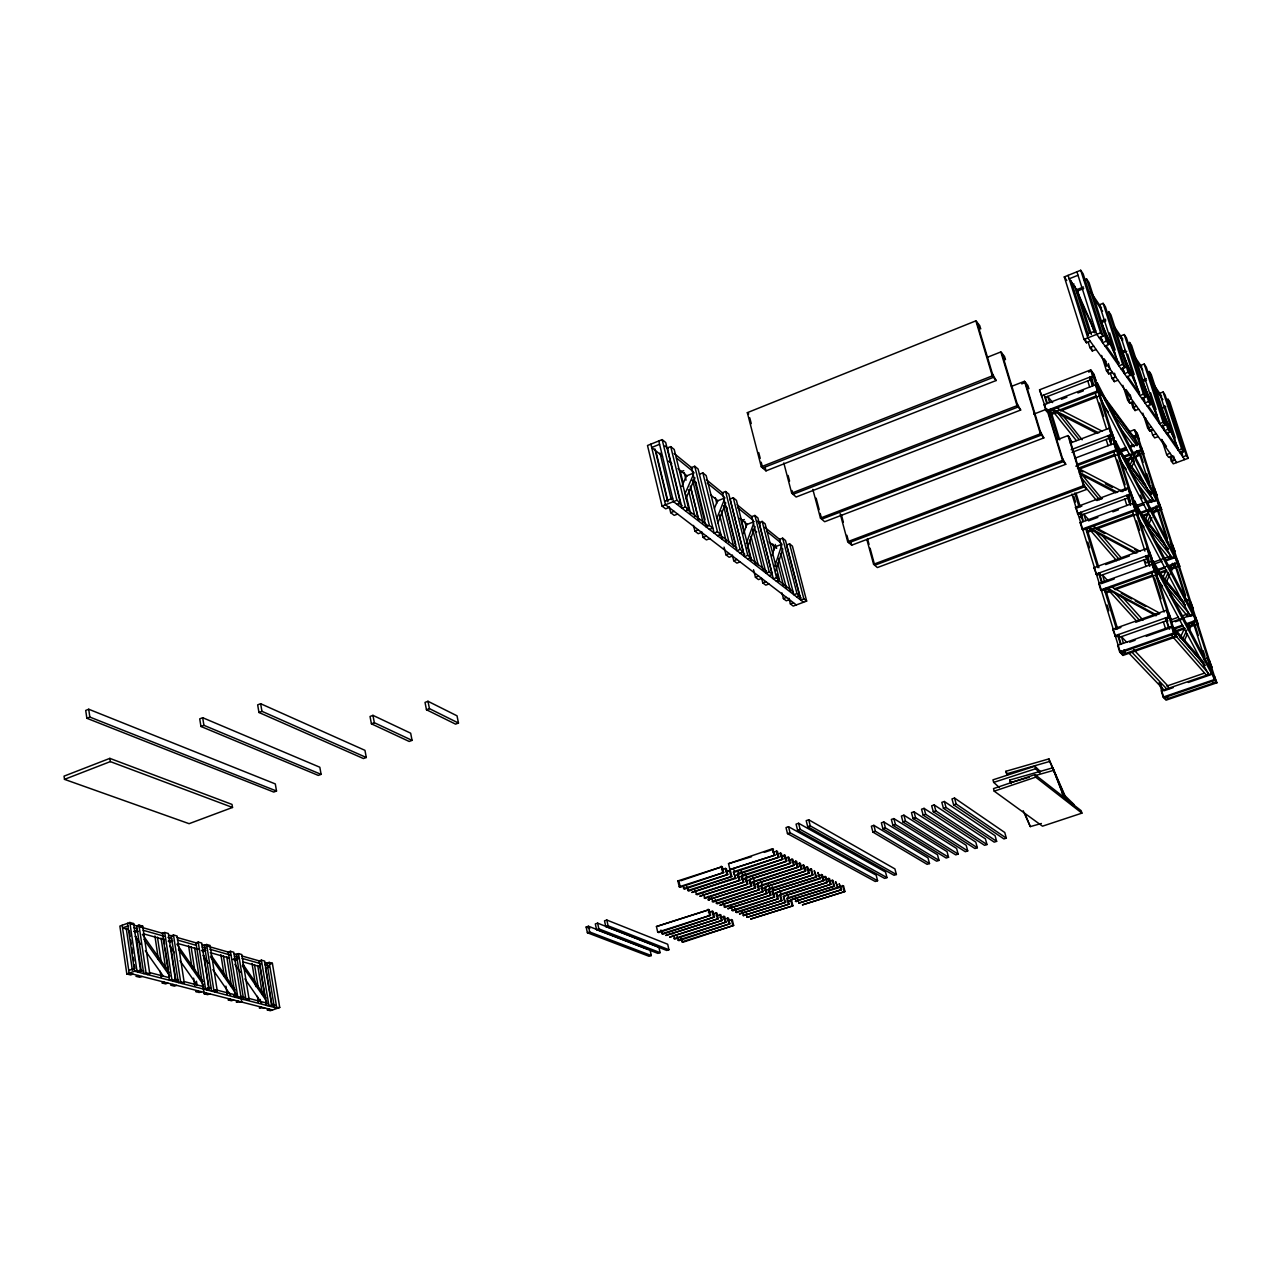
<?xml version="1.0" encoding="UTF-8"?>
<svg xmlns="http://www.w3.org/2000/svg" width="1281" height="1281" viewBox="0 0 1281 1281"><rect width="100%" height="100%" fill="white"/><g stroke="black" fill="none" stroke-linecap="round" stroke-linejoin="round"><path stroke-width="1.5" d="M775.694 570.862L782.835 548.957M774.861 566.042L782.034 544.185L774.813 546.939L771.77 556.05M747.127 548.524L755.053 526.507M746.311 543.592L753.596 523.465M743.508 533.649L746.887 524.489L754.253 521.639M717.76 523.128L725.783 502.873M716.96 518.1L724.293 499.734M714.494 508.205L717.488 500.855L725.014 497.909M685.863 498.693L694.975 477.829M685.031 493.665L693.421 474.594M681.828 486.348L686.472 475.924L694.19 472.865M1180.153 637.874L1184.188 629.035M1182.811 638.883L1186.863 630.028M1188.48 626.489L1190.113 622.966M1184.092 641.253L1187.423 633.983M1189.088 630.348L1193.252 621.253M1145.23 519.91L1150.146 509.198M1147.007 522.616L1150.29 515.474M1151.939 511.904L1153.573 508.333M1148.609 524.634L1151.891 517.508M1153.524 513.953L1156.807 506.828M1162.395 578.644L1166.527 569.629M1165.037 579.62L1168.336 572.399M1170.001 568.796L1172.483 563.384M1166.607 581.51L1174.869 563.528M1127.552 463.962L1131.619 455.139M1130.114 464.859L1136.631 450.736M1131.507 467.485L1134.021 462.025M1135.703 458.39L1139.049 451.12M1090.259 341.274L1086.432 342.78L1083.998 339.369L1064.287 276.904L1080.716 270.275L1083.166 273.878L1103.037 336.262L1099.194 337.768M677.009 504.362L680.435 503.017L665.704 442.505L662.165 439.607L647.497 445.5L662.069 506.107L665.64 508.829L669.05 507.5M1078.01 275.255L1069.171 278.81L1078.186 291.86M659.587 444.299L651.677 447.485L662.485 456.18M992.423 373.812L996.138 380.521L766.006 470.864L761.282 466.78L747.335 412.658L975.866 320.858L979.693 325.518L980.702 328.929L977.995 325.55M1071.54 285.039L1074.054 284.03M1084.094 279.995L1086.608 278.986L1089.01 282.525L1108.802 344.525L1104.991 346.014M688.922 509.614L674.222 449.471L670.732 446.605L667.353 447.966L682.036 508.253L685.447 506.908L688.922 509.614L685.527 510.943M1094.999 332.756L1076.664 291.363L1076.536 289.778L1083.566 286.976M1076.664 291.363L1083.694 288.561M1124.926 367.631L1105.407 306.735L1103.101 303.341L1099.402 304.814L1118.921 365.838L1122.668 364.396L1124.926 367.631L1121.195 369.072M683.718 470.639L680.419 471.952L683.221 483.401M717.44 535.634L720.771 534.353L717.472 531.791L714.141 533.088L698.097 469.006L694.75 466.252L691.436 467.581L706.039 526.811L709.386 525.514L712.732 528.108L709.402 529.405M88.709 709.226L85.715 710.427L86.852 718.273L273.75 792.058L276.52 791.018L275.303 783.924L88.709 709.226L89.846 717.072L276.52 791.018M987.843 357.095L1000.845 351.939L1004.464 356.342L1005.473 359.657L1002.911 356.486M699.57 474.194L702.853 472.897L706.167 475.587L722.148 539.413M86.852 718.273L89.846 717.072M1100.523 321.291L1105.663 319.257M1100.683 322.86L1105.823 320.842M1086.72 334.357L1095.671 330.834M664.663 501.367L672.653 498.229M1083.998 339.369L1100.635 332.82L1103.037 336.262M761.282 466.78L992.295 375.893L996.138 380.521M662.069 506.107L676.896 500.279L680.435 503.017M1088.129 341.963L1089.907 347.615L1093.718 346.126M1108.802 344.525L1106.432 341.13L1102.621 342.635L1100.811 336.983M1145.582 397.238L1126.399 337.752L1124.238 334.549L1120.635 335.958L1139.786 395.573L1143.437 394.18L1145.582 397.238L1141.931 398.631M669.29 506.86L670.7 512.688L674.094 511.359M743.316 551.855L728.793 494.098L725.606 491.504L722.372 492.769L736.863 550.654L740.146 549.405L743.316 551.855L740.05 553.104M1089.907 347.615L1092.309 350.978L1096.12 349.489M677.617 514.049L674.222 515.378L670.7 512.688M1011.43 386.398L1024.464 381.306L1027.874 385.469L1028.867 388.703L1026.449 385.709M1021.742 383.9L1025.457 382.459L1041.421 435.028L821.713 519.173L820.192 513.441M750.922 557.779L736.431 500.359L733.292 497.781L730.074 499.046L744.549 556.595L747.8 555.346L750.922 557.779L747.672 559.012M1121.532 351.699L1124.862 350.402M1123.389 352.627L1126.72 351.33M1042.238 396.95L1039.548 389.808L1090.723 369.889L1094.07 374.468L1096.008 380.601L1095.239 379.544M1088.642 372.066L1091.492 370.946L1174.309 633.871L1120.443 652.734L1071.925 494.066M202.686 717.712L199.724 718.865L200.957 726.471L318.296 775.405L321.099 774.365L319.834 767.239L202.686 717.712L203.919 725.318L321.099 774.365M1041.405 395.925L1092.661 376.038L1093.43 377.094L1089.779 378.503M1101.612 355.429L1106.464 370.689L1110.195 369.232L1108.369 363.516M791.69 493.137L1017.034 405.677L1020.669 410.032L796.142 497.012L791.69 493.137L783.796 462.937M109.846 758.368L64.05 776.142L64.498 779.36L189.092 823.683L232.518 807.462L232.021 804.42L109.846 758.368L110.326 761.603L232.518 807.462M693.501 525.418L694.91 531.135L698.241 529.838M1044.912 397.51L1090.611 379.784L1092.549 385.933M1106.464 370.689L1108.77 373.892L1112.484 372.451M64.498 779.36L110.326 761.603M200.957 726.471L203.919 725.318M701.604 532.416L698.273 533.713L694.91 531.135M260.635 703.717L257.657 704.87L258.954 712.476L363.436 758.544L366.286 757.487L364.957 750.33L260.635 703.717L261.948 711.323L366.286 757.487M1165.102 425.212L1146.271 367.087L1144.205 364.06L1140.698 365.421L1159.513 423.659L1163.084 422.314L1165.102 425.212L1161.547 426.557M744.325 519.526L741.171 520.743L743.556 530.158M772.299 574.368L757.888 517.908L754.877 515.442L751.707 516.659L766.086 573.248L769.289 572.047L772.299 574.368L769.096 575.585M1046.785 411.858L1098.137 392.034L1097.369 390.993L1045.969 410.833L1044.095 404.684L1095.415 384.828L1096.2 385.869M1110.227 372.771L1112.036 378.455L1115.735 377.014L1114.534 373.235M1126.656 376.854L1130.354 375.413L1128.129 372.227L1124.414 373.668L1122.588 367.983M701.668 531.663L703.077 537.363L706.391 536.082M1061.389 399.336L1066.897 397.206M1077.881 392.963L1083.374 390.833M1112.036 378.455L1114.31 381.626L1118.009 380.185M258.954 712.476L261.948 711.323M709.706 538.628L706.407 539.909L703.077 537.363M1033.751 414.147L1046.801 409.103L1051.012 416.213L1048.723 413.363M779.521 579.989L765.141 523.833L762.163 521.399L759.025 522.616L773.372 578.884L776.558 577.683L779.521 579.989L776.334 581.19M1050.532 413.507L1096.28 395.877M1051.333 414.516L1056.825 412.402M1060.476 410.993L1100.699 395.509L1097.993 388.319M1141.403 380.473L1146.287 378.6M1141.595 382.042L1146.479 380.169M820.448 518.084L1040.396 433.795L1043.823 437.91L824.66 521.735L820.448 518.084L812.843 489.39M1122.893 385.341L1127.648 400.232L1131.283 398.823L1130.098 395.108M724.069 547.115L725.975 554.833L729.241 553.584M1127.648 400.232L1129.826 403.259L1133.461 401.866M732.428 556.018L729.177 557.267L725.975 554.833M1183.58 451.697L1165.07 394.868L1163.132 392.002L1159.689 393.315L1178.2 450.255L1181.658 448.958L1183.58 451.697L1180.121 452.994M799.808 595.745L785.525 540.518L782.659 538.164L779.569 539.349L793.82 594.704L796.958 593.535L799.808 595.745L796.686 596.914M1131.139 402.01L1132.916 407.566L1136.535 406.189M1147.087 405.965L1150.706 404.588L1148.609 401.577L1144.974 402.955L1143.196 397.398M732.284 554.977L733.725 560.726L736.959 559.493M1056.889 439.831L1068.018 435.588L1068.962 436.757M1132.916 407.566L1135.062 410.56L1138.665 409.183M740.114 561.895L736.879 563.128L733.725 560.726M806.662 601.077L792.427 546.154L789.592 543.833L786.518 545.017L800.737 600.052L803.844 598.884L806.662 601.077L793.227 606.089L790.377 603.911L788.92 598.227M1070.275 443.066L1109.106 428.286L1109.874 429.295M1161.018 408.607L1165.79 406.798M1071.172 449.679L1111.075 434.547L1111.844 435.54L1108.145 436.949M372.963 715.358L370.033 716.479L371.41 723.829L409.183 741.459L412.066 740.37L410.673 733.196L372.963 715.358L374.34 722.708L412.066 740.37M1072.005 452.369L1109.026 438.326L1111.444 441.497M1128.881 431.809L1134.486 429.695L1137.464 433.763L1139.337 439.591L1138.649 438.662M1109.922 439.287L1113.621 437.894L1114.374 438.887L1111.652 431.649M847.686 541.703L1062.493 460.391L1065.744 464.298L851.689 545.178L847.686 541.703L840.16 513.665M1142.86 413.123L1147.68 428.142L1151.235 426.797M427.982 701.283L425.02 702.404L426.461 709.754L455.556 724.133L458.47 723.044L457.029 715.823L427.982 701.283L429.439 708.633L458.47 723.044M753.532 569.741L755.438 577.283L758.624 576.082M371.41 723.829L374.34 722.708M1074.951 458.23L1113.91 443.498L1114.662 444.507M1132.612 436.949L1136.343 435.54L1137.048 436.469L1133.301 437.894M1147.68 428.142L1149.746 431.024L1153.284 429.679M761.651 578.388L758.48 579.604L755.438 577.283M1150.866 429.487L1152.66 435.092L1156.183 433.763M1166.431 433.506L1169.953 432.177L1167.968 429.311L1164.429 430.656L1162.62 425.052M426.461 709.754L429.439 708.633M761.795 578.996L762.787 582.887L765.958 581.686M1076.873 464.507L1115.879 449.791L1116.648 450.784L1075.816 466.172M1118.569 450.223L1126.063 447.405M1129.81 445.98L1133.557 444.571M1158.216 436.597L1154.693 437.926L1152.66 435.092M1120.299 450.96L1125.903 448.846M1129.65 447.437L1139.017 443.915L1139.706 444.843M768.936 583.976L765.782 585.161L762.787 582.887M1077.673 468.446L1114.71 454.483M1121.003 451.889L1126.607 449.775M1078.474 469.406L1119.178 454.082L1116.44 446.829M1122.845 456.564L1130.066 453.858M1133.669 452.497L1140.891 449.775L1141.579 450.704L1122.845 457.749M1124.478 459.879L1131.956 457.077M1137.576 454.979L1143.18 452.866L1143.853 453.794L1141.307 447.005M1125.182 460.792L1130.787 458.694M1136.391 456.596L1140.122 455.187M1161.739 439.399L1166.639 454.579L1170.097 453.282M873.578 564.264L1083.47 485.739L1086.544 489.438L877.373 567.563L873.578 564.264L866.869 539.573M781.938 592.879L783.396 598.595L786.518 597.426M1172.051 456.004L1168.592 457.301L1166.639 454.579M789.4 599.636L786.278 600.805L783.396 598.595M1170.145 457.381L1171.362 461.16L1174.805 459.879L1173.588 456.1M1171.362 461.16L1173.284 463.834L1188.176 458.294L1186.286 455.588L1182.843 456.869L1181.002 451.216M790.377 603.911L793.483 602.759M1081.933 513.153L1078.186 514.546L1075.448 507.26L1127.856 487.789L1128.609 488.75M1081.853 506.107L1076.248 508.205L1075.448 507.26M1096.808 500.551L1102.429 498.469M1121.115 491.52L1126.736 489.438M1077.385 513.617L1129.858 494.162L1130.611 495.123L1126.864 496.516M1080.988 515.314L1127.776 497.989L1130.226 501.079M1132.74 503.305L1135.494 510.655L1082.925 530.014L1082.125 529.101L1080.171 522.712L1132.74 503.305L1133.477 504.25M1088.466 520.871L1097.849 517.396M1112.853 511.856L1118.473 509.79M1136.839 505.355L1151.347 500.006M1136.759 507.116L1144.061 504.426M1147.696 503.081L1154.998 500.391M1156.455 500.439L1098.169 387.214L1097.128 382.587L1155.35 495.811L1156.455 500.439L1153.701 501.447L1099.867 397.158M1082.125 529.101L1134.758 509.71M1086.656 531.455L1133.493 514.209M1138.649 513.089L1158.729 505.707L1159.401 506.587L1141.163 513.297M1087.441 532.352L1093.061 530.286M1096.792 528.925L1137.992 513.777L1135.222 506.443M1142.764 515.314L1148.224 513.313M1153.701 511.311L1160.97 508.637L1161.643 509.518L1154.373 512.176M1141.643 516.851L1148.913 514.177M1100.347 573.696L1096.68 575.025L1093.91 567.675L1146.943 548.444L1147.696 549.341M1105.663 564.585L1129.426 555.97M138.332 972.199L140.654 971.382L133.624 923.569L129.845 922.48L119.87 926.099L126.819 973.96L130.614 974.937L132.936 974.12M1095.896 574.144L1148.993 554.945L1149.73 555.842L1146.079 557.155M131.319 924.402L133.624 923.569M127.94 925.955L122.56 927.908L128.276 929.51M1099.53 575.922L1146.895 558.804L1148.945 565.321M138.972 925.09L136.683 925.923L143.712 973.592L146.034 972.775L149.765 973.752L142.703 926.163L138.972 925.09L146.034 972.775M1150.322 561.767L1153.284 560.694L1210.673 669.274L1211.906 674.334L1154.469 565.802L1153.284 560.694M140.414 926.996L142.703 926.163M1152.804 562.439L1169.313 556.482M1151.923 564.248L1154.725 571.662L1101.5 590.797L1100.715 589.933L1098.73 583.415L1151.923 564.248L1152.66 565.145M133.64 931.463L137.211 930.182M1152.804 564.521L1162.027 561.19M1165.726 559.861L1174.933 556.546L1175.606 557.379L1166.399 560.694M1101.34 583.624L1114.182 579.012M1174.613 557.363L1116.584 445.628L1115.495 440.84L1173.46 552.591L1174.613 557.363L1171.827 558.372L1119.226 457.349M134.665 932.504L138.236 931.223M1100.715 589.933L1153.989 570.782M1156.567 569.933L1176.887 562.631L1177.543 563.464L1168.32 566.778M1157.255 570.75L1164.637 568.107M1158.841 572.671L1166.206 570.029M1171.731 568.043L1179.096 565.401L1179.753 566.234L1172.387 568.876M1105.167 592.126L1110.659 590.157M1114.31 588.844L1152.772 575.041M1159.513 573.488L1166.879 570.846M1105.935 592.991L1111.428 591.021M1115.094 589.708L1157.159 574.609L1154.373 567.211M164.737 932.472L162.463 933.289L169.572 980.285L171.862 979.485L175.481 980.429L168.339 933.513L164.737 932.472L171.862 979.485M173.495 934.986L171.222 935.787L178.363 982.559L180.637 981.758L184.224 982.703L177.066 936.011L173.495 934.986L180.637 981.758M168.211 941.199L171.718 939.95M169.252 942.24L172.759 940.975M198.235 942.063L195.993 942.864L203.183 988.996L205.44 988.211L208.931 989.108L201.709 943.056L198.235 942.063L205.44 988.211M128.757 970.47L134.169 968.548M206.641 944.481L204.416 945.266L211.637 991.174L213.879 990.405L217.322 991.286L210.084 945.458L206.641 944.481L213.879 990.405M126.819 973.96L136.875 970.406L140.654 971.382M1184.893 600.709L1188.608 599.396L1189.264 600.197M201.405 950.566L204.864 949.333M1119.242 635.36L1115.527 636.673L1112.741 629.259L1166.415 610.268L1167.151 611.117M202.462 951.591L205.937 950.358M1115.367 629.419L1120.907 627.466M1135.703 622.23L1159.753 613.727M138.316 975.498L136.01 976.314L139.757 977.275L142.063 976.474M147.459 974.569L149.765 973.752M1114.758 635.856L1168.512 616.898L1169.233 617.73L1165.534 619.043M1118.457 637.682L1166.399 620.789L1165.358 618.002L1167.936 620.981M1170.898 619.86L1178.328 617.25M1182.027 615.937L1187.599 613.983M238.458 1001.23L236.248 1001.998L241.789 1002.094L233.766 952.247L230.42 951.287L228.226 952.055L235.496 997.355L237.722 996.586L241.068 997.451L238.842 998.219M1171.01 622.262L1193.396 614.384L1194.036 615.184M1193.091 615.312L1135.334 505.13L1134.213 500.198L1191.906 610.397L1193.091 615.312L1190.273 616.305L1137.016 514.962M1175.398 621.733L1181.002 619.764M238.522 953.608L236.328 954.377L243.614 999.452L245.824 998.7L249.138 999.548L241.821 954.553L238.522 953.608L245.824 998.7M1173.908 629.163L1176.711 636.625L1123.021 655.408L1119.674 651.933L1117.64 645.304L1171.491 626.377L1172.227 627.226M1129.554 642.197L1135.11 640.244M1146.239 636.337L1170.37 627.866M164.24 982.159L161.95 982.959L165.601 983.904L167.875 983.103M1172.948 628.459L1182.299 625.176M1186.03 623.863L1195.365 620.58L1196.022 621.365L1186.686 624.648M1173.62 629.227L1182.955 625.961M233.334 959.549L238.442 957.756M173.207 981.23L175.481 980.429M234.407 960.574L237.818 959.373M1175.189 631.037L1184.493 627.77M1190.081 625.801L1193.812 624.504M1175.862 631.805L1185.165 628.539M1188.88 627.242L1198.183 623.975L1195.557 617.01M1119.674 651.933L1173.588 633.038L1176.711 636.625M173.047 984.432L170.773 985.217L174.376 986.146L176.65 985.345M181.95 983.488L184.224 982.703M261.404 960.158L259.226 960.91L266.56 1005.393L271.972 1005.489L264.623 961.07L261.404 960.158L268.754 1004.64M269.186 962.383L267.024 963.136L274.374 1007.426L279.738 1007.507L272.373 963.296L269.186 962.383L276.552 1006.674M270.211 964.049L272.373 963.296M197.931 990.821L195.689 991.606L199.179 992.503L201.437 991.718M265.583 968.244L268.946 967.075M206.673 989.893L208.931 989.108M203.567 989.957L204.159 993.768L206.401 992.999M209.86 993.88L207.618 994.664L204.159 993.768M215.08 992.07L217.322 991.286M1203.548 659.315L1207.31 658.018L1207.951 658.77M233.366 996.042L236.825 994.857L210.34 956.715M230.324 999.148L228.098 999.901L231.461 1000.765L233.686 999.997M246.929 1000.317L249.138 999.548M1166.799 686.072L1204.348 673.165M1214.308 675.76L1216.95 682.773L1166.142 700.147L1163.18 697.072L1161.227 690.795L1212.178 673.294L1212.819 674.03L1188.304 682.453M1163.805 690.859L1173.22 687.625M1163.18 697.072L1214.196 679.603L1216.95 682.773M261.468 1007.138L259.274 1007.891L264.703 1007.971M788.52 826.709L786.006 827.574L787.495 833.627L875.259 881.488L877.597 880.72L876.156 875.131L788.52 826.709L790.009 832.762L877.597 880.72M798.607 823.267L796.077 824.131L797.583 830.168L884.627 878.398L886.98 877.613L885.523 872.025L798.607 823.267L800.113 829.319L886.98 877.613M808.727 819.792L806.197 820.657L807.719 826.725L894.042 875.275L896.396 874.507L894.923 868.902L808.727 819.792L810.249 825.861L896.396 874.507M1165.454 699.442L1216.31 682.052L1136.791 432.834M269.795 1006.226L271.972 1005.489M269.298 1009.156L267.121 1009.892L270.323 1010.725L279.738 1007.507M787.495 833.627L790.009 832.762M797.583 830.168L800.113 829.319M807.719 826.725L810.249 825.861M677.889 880.896L722.276 866.645L723.669 872.553L680.291 887.253L679.234 886.772L677.889 880.896L678.946 881.376L680.291 887.253M728.521 863.682L772.507 848.727L774.941 855.164L729.93 869.591L728.521 863.682L751.515 856.717M680.835 880.736L720.386 867.285M764.341 852.361L773.484 849.239M721.571 869.415L726.359 868.63L727.752 874.507L684.502 889.142L682.789 885.747M772.779 852.025L777.423 851.305L778.864 857.213L735.006 872.057L733.292 868.614M679.234 886.772L723.669 872.553M729.93 869.591L774.941 855.164M725.654 871.384L730.41 870.6L731.803 876.46L688.698 891.032L686.744 886.66M776.702 854.075L781.314 853.338L782.755 859.231L739.041 874.01L737.328 870.584M726.663 871.865L730.41 870.6M683.462 888.678L727.752 874.507M733.997 871.56L778.864 857.213M780.433 856.156L785.189 855.372L786.63 861.232L743.044 875.948L740.994 871.08M781.394 856.653L785.189 855.372M873.866 825.348L871.384 826.197L872.921 832.106L927.124 864.339L929.51 863.554L928.004 857.934L873.866 825.348L875.403 831.273L929.51 863.554M883.858 821.97L881.36 822.818L882.913 828.743L936.635 861.184L939.021 860.4L937.516 854.779L883.858 821.97L885.411 827.894L939.021 860.4M893.866 818.591L891.368 819.44L892.921 825.348L946.179 858.03L948.564 857.245L947.043 851.625L893.866 818.591L895.435 824.516L948.564 857.245M903.922 815.18L901.408 816.045L902.977 821.97L955.738 854.875L958.14 854.091L956.603 848.454L903.922 815.18L905.491 821.121L958.14 854.091M913.993 811.786L911.464 812.634L913.049 818.559L965.33 851.705L967.731 850.904L966.178 845.284L913.993 811.786L915.579 817.71L967.731 850.904M924.081 808.359L921.551 809.208L923.153 815.148L974.937 848.518L977.339 847.734L975.786 842.097L924.081 808.359L925.683 814.3L977.339 847.734M934.217 804.932L931.671 805.797L933.289 811.738L984.577 845.332L986.978 844.547L985.425 838.895L934.217 804.932L935.819 810.873L986.978 844.547M944.369 801.49L941.823 802.354L943.44 808.311L994.232 842.145L996.65 841.345L995.081 835.692L944.369 801.49L945.986 807.446L996.65 841.345M954.553 798.047L951.991 798.912L953.624 804.868L1003.92 838.943L1006.338 838.142L1004.752 832.49L954.553 798.047L956.17 804.004L1006.338 838.142M687.641 890.567L731.803 876.46M738.032 873.53L782.755 859.231M784.292 858.158L789.032 857.389L790.473 863.234L747.015 877.885L745.094 873.514M734.702 875.74L738.432 874.491L739.826 880.303L696.96 894.762L695.039 890.423M1034.968 774.589L993.512 788.6L994.216 791.162L1042.494 826.181L1081.901 813.147L1081.18 810.713L1034.968 774.589L1035.705 777.151L1081.901 813.147M650.075 950.086L651.292 955.562L649.083 956.299L587.387 932.76L586.154 927.028L588.443 926.243L648.25 949.381M597.619 923.153L595.329 923.921L596.562 929.67L657.89 953.384L660.099 952.648L658.866 947.171L597.619 923.153L598.868 928.885L660.099 952.648M606.826 920.046L604.52 920.815L605.769 926.563L666.728 950.454L668.938 949.733L667.705 944.241L606.826 920.046L608.075 925.795L668.938 949.733M734.83 877.901L691.804 892.441L735.822 878.398L733.437 872.057L735.822 878.398M742.035 875.467L786.63 861.232M737.696 877.181L742.404 876.412L743.781 882.209L700.034 896.14L743.781 882.209M788.119 860.159L792.843 859.391L794.284 865.219L749.977 879.326L794.284 865.219M872.921 832.106L875.403 831.273M882.913 828.743L885.411 827.894M892.921 825.348L895.435 824.516M902.977 821.97L905.491 821.121M913.049 818.559L915.579 817.71M923.153 815.148L925.683 814.3M933.289 811.738L935.819 810.873M943.44 808.311L945.986 807.446M953.624 804.868L956.17 804.004M994.216 791.162L1035.705 777.151M695.935 894.298L739.826 880.303M741.651 879.102L746.343 878.318L747.72 884.114L705.126 898.429L703.221 894.122M746.022 877.405L790.473 863.234M791.93 862.145L796.622 861.376L798.063 867.173L754.877 881.696L752.972 877.373M742.644 879.567L746.343 878.318M587.387 932.76L589.676 931.992L651.292 955.562M596.562 929.67L598.868 928.885M605.769 926.563L608.075 925.795M745.59 880.992L750.25 880.223L751.643 885.988L708.153 899.79L751.643 885.988M795.709 864.115L800.385 863.346L801.826 869.126L757.792 883.121L801.826 869.126M704.118 897.981L747.72 884.114M749.481 882.865L754.141 882.113L755.518 887.845L713.165 902.048L711.275 897.789M753.901 881.232L798.063 867.173M799.456 866.068L804.132 865.299L805.557 871.064L762.627 885.475L760.738 881.168M750.458 883.346L754.141 882.113M753.356 884.739L758 883.97L759.377 889.703L717.152 903.842L715.262 899.582M803.187 868.006L807.831 867.237L809.272 873.002L765.51 886.868L809.272 873.002M712.172 901.6L755.518 887.845M757.215 886.596L761.827 885.828L763.204 891.544L720.114 905.187L763.204 891.544M761.667 884.995L805.557 871.064M806.886 869.927L811.514 869.175L812.939 874.907L770.265 889.174L768.392 884.915M807.815 870.407L811.514 869.175M716.159 903.393L759.377 889.703M761.026 888.438L765.622 887.685L766.999 893.369L725.03 907.396L723.157 903.169M769.321 888.726L812.939 874.907M656.448 926.531L709.178 909.654L710.491 915.307L658.738 932.568L657.713 932.152L656.448 926.531L709.178 909.654M764.821 890.279L769.401 889.51L770.778 895.179L727.96 908.709L770.778 895.179M708.425 912.2L713.101 911.399L714.414 917.02L662.805 934.217L660.948 930.07M724.053 906.948L766.999 893.369M768.424 892.136L773.164 891.336L774.525 896.988L732.796 910.887L730.955 906.692M772.187 886.756L773.1 890.567L816.605 876.796L814.252 870.616L815.693 876.332M817.838 875.644L822.402 874.875L823.827 880.559L781.538 894.65L779.681 890.423M816.605 876.796L773.1 890.567M657.713 932.152L710.491 915.307M712.348 913.913L716.992 913.113L718.305 918.733L665.848 935.434L718.305 918.733M772.171 893.946L776.878 893.145L778.256 898.782L736.655 912.616L734.798 908.437M819.328 878.222L776.862 892.393L820.224 878.686L817.902 872.521L820.224 878.686M821.425 877.517L825.989 876.748L827.414 882.417L784.308 896.011L827.414 882.417M661.797 933.801L714.414 917.02M716.239 915.627L720.867 914.826L722.18 920.415L669.867 937.068L722.18 920.415M731.835 910.455L774.525 896.988M780.609 894.202L823.827 880.559M824.996 879.374L829.544 878.622L830.969 884.258L788.92 898.237L787.078 894.042M776.814 896.188L780.577 894.939L781.954 900.559L739.521 913.913L781.954 900.559M719.97 917.372L724.71 916.523L726.023 922.096L674.863 939.085L673.021 934.986M735.694 912.184L778.256 898.782M828.551 881.216L833.082 880.463L834.491 886.1L791.658 899.566L834.491 886.1M723.813 919.053L728.537 918.221L729.85 923.777L678.818 940.686L676.992 936.603M787.991 897.789L830.969 884.258M673.87 938.685L726.023 922.096M727.624 920.735L732.332 919.902L733.645 925.442L682.757 942.288L680.948 938.204M742.436 911.896L743.316 915.627L785.621 902.32L783.348 896.268L784.709 901.872M786.886 901.039L791.53 900.239L792.907 905.811L750.842 919.005L792.907 905.811M787.799 901.488L791.53 900.239M785.621 902.32L743.316 915.627M677.841 940.286L729.85 923.777M746.199 913.609L747.095 917.324L789.272 904.066L786.998 898.045L788.359 903.633M837.133 887.461L795.293 901.344L837.998 887.909L835.708 881.856L837.998 887.909M838.879 886.74L843.522 885.94L844.948 891.512L802.482 904.834L844.948 891.512M789.272 904.066L747.095 917.324M839.76 887.205L843.522 885.94M681.78 941.887L733.645 925.442M797.983 899.374L798.896 903.089L841.489 889.719L839.199 883.682L840.608 889.27M841.489 889.719L798.896 903.089M1040.524 771.722L1034.872 766.198L992.951 779.841L993.672 782.387L999.42 787.591M993.672 782.387L1035.608 768.76L1039.836 772.891M1064.527 795.533L1049.651 761.458L1006.594 773.852L1005.873 771.29L1048.915 758.896L1065.376 796.67M1029.251 777.263L1010.501 782.579L1009.78 780.017L1052.87 767.799L1064.671 798.399M1034.872 775.678L1053.606 770.361L1064.703 799.072M1023.183 810.745L1030.308 826.597L1041.389 823.491M272.501 1009.972L129.141 973.144L122.175 925.266M277.561 1008.243L134.553 971.222L127.54 923.313M139.965 970.053L143.824 971.062M149.621 972.567L168.948 977.595M174.744 979.116L178.603 980.125M184.4 981.63L203.727 986.658M207.586 987.667L211.461 988.676M215.32 989.669L236.585 995.209M240.444 996.218L244.303 997.226M248.178 998.235L267.489 1003.263M271.364 1004.272L275.223 1005.265M143.536 933.817L164.512 939.742M177.867 943.505L198.843 949.413M210.276 952.648L229.347 958.028M233.158 959.101L236.969 960.174M242.701 961.791L259.867 966.627M133.64 927.588L137.451 928.661M143.152 930.278L164.08 936.235M167.891 937.308L171.686 938.397M177.402 940.014L196.425 945.41M202.126 947.043L205.937 948.116M209.732 949.205L230.66 955.146M234.471 956.218L238.282 957.307M242.077 958.38L261.1 963.792M264.911 964.865L268.722 965.954M133.256 924.946L163.696 933.641M169.396 935.258L173.207 936.347M177.002 937.436L197.931 943.408M201.725 944.497L230.26 952.648M234.071 953.737L237.882 954.809M241.677 955.898L260.7 961.326M264.51 962.415L268.305 963.504M586.154 927.028L589.788 928.421M738.432 874.491L737.44 874.01L738.817 879.839M780.577 894.939L779.665 894.49L781.026 900.111M1056.088 407.646L1102.22 431.217M1052.71 409.296L1098.81 432.898M1051.077 409.856L1097.08 433.426M1077.417 467.933L1122.748 491.616M1079.275 470.191L1082.765 472.016M1105.375 483.834L1112.34 487.485M1079.291 472.353L1117.624 492.416M1079.403 473.682L1115.927 492.817M1092.117 525.706L1140.154 551.342M1094.118 527.916L1104.702 533.569M1134.694 549.597L1138.217 551.471M1088.77 527.388L1136.791 553.056M1087.185 527.692L1134.806 553.152M1110.819 586.506L1159.529 613.071M1121.307 593.247L1131.715 598.932M1135.19 600.821L1145.614 606.505M1107.425 588.187L1156.119 614.768M1105.775 588.299L1156.102 615.793M796.318 604.936L665.496 504.762L650.876 444.139M803.555 602.23L673.47 501.624L658.77 440.968M678.914 503.081L682.052 505.515M686.76 509.165L707.144 524.986M719.682 534.705L736.927 548.076M741.619 551.727L744.757 554.161M749.465 557.811L766.711 571.182M777.679 579.701L793.355 591.87M798.063 595.505L801.201 597.939M668.666 461.144L671.756 463.626M677.937 468.606L687.208 476.052M691.836 479.783L696.464 483.513M710.379 494.69L718.097 500.903M724.277 505.867L727.368 508.349M739.713 518.293L747.431 524.505M753.612 529.469L756.703 531.951M769.064 541.895L776.782 548.108M676.48 458.022L693.373 471.744M707.192 482.985L724.085 496.708M737.904 507.933L753.276 520.406M767.095 531.631L780.914 542.872M664.919 445.964L667.993 448.478M674.126 453.474L692.573 468.494M706.391 479.751L723.285 493.521M737.119 504.778L752.475 517.3M757.087 521.047L760.161 523.545M764.773 527.308L780.129 539.813M747.335 412.658L748.761 413.955M1062.413 794.957L1073.702 805.973M1061.693 792.475L1074.407 804.932M1117.64 645.304L1118.425 646.12M1123.421 651.693L1125.214 653.566L1124.045 649.755M1166.671 696.832L1168.256 698.481M1128.657 652.894L1164.141 690.107M1131.603 651.869L1166.943 689.146M1112.741 629.259L1113.509 630.076M1126.864 642.422L1121.419 636.641L1123.453 643.27M1133.669 649.643L1167.728 685.751L1168.688 688.89M1098.73 583.415L1099.514 584.296M1109.378 591.101L1136.888 621.477M1093.91 567.675L1094.711 568.556M1114.902 592.943L1139.706 620.484M1107.697 580.693L1102.477 574.865L1104.462 581.35M1120.779 595.281L1143.004 620.084M1171.298 634.928L1172.996 636.849M1211.986 681.316L1213.475 683.013M1173.204 637.314L1206.702 675.503M1174.901 634.8L1208.255 673.053M1080.171 522.712L1080.972 523.641M1173.076 626.921L1203.964 662.597M1172.82 628.202L1204.957 665.255M1172.691 628.25L1204.829 665.303M1080.059 516.707L1080.844 517.62M1090.707 530.67L1116.584 560.614M1094.871 531.119L1119.37 559.589M1170.914 619.7L1171.635 620.532L1168.832 613.087M1209.953 665.047L1207.31 658.018M1211.442 666.793L1212.082 667.529L1209.44 660.516M1089.058 520.278L1083.886 514.241L1085.84 520.614M1101.964 535.362L1121.339 557.988M1158.729 581.638L1162.556 586.218M1170.21 595.377L1188.047 616.721M1165.47 585.177L1190.866 615.729M1146.495 562.951L1143.933 559.877L1145.983 566.394M1017.114 403.595L1020.669 410.032M1040.428 431.729L1043.823 437.91M1062.477 458.342L1065.744 464.298M1083.422 483.706L1086.544 489.438M1084.623 486.123L1095.831 499.638M1156.439 573.728L1157.159 574.609M1080.299 476.452L1099.418 499.606M1148.433 559.14L1145.887 556.066L1146.767 558.852M1156.086 568.396L1184.108 602.326M1157.079 571.102L1185.085 604.936M1156.951 571.15L1184.957 604.984M1151.459 557.94L1152.195 558.82L1149.409 551.454M1191.234 606.361L1188.608 599.396M1192.755 608.203L1193.396 609.003L1190.786 602.054M1081.805 474.418L1101.708 498.613M1069.875 439.719L1072.053 442.409L1068.914 436.613L1084.399 486.86L874.715 565.257L870.087 548.188M1140.362 522.328L1144.045 526.923M1155.094 540.71L1169.809 559.092M1044.095 404.684L1044.912 405.709M1054.183 412.882L1076.344 440.584M1039.548 389.808L1046.209 409.952M1058.218 413.331L1079.082 439.543M1137.24 512.832L1137.992 513.777M1145.694 524.329L1172.595 558.1M1177.159 559.333L1179.753 566.234M1052.662 402.602L1047.746 396.405L1049.635 402.538M1062.493 414.996L1082.157 439.799M1142.492 516.515L1168.208 548.941M1130.098 501.127L1126.784 495.299L1129.234 498.405M1142.348 516.563L1168.08 548.989M1137.816 509.23L1164.797 543.288M1132.356 497.348L1133.109 498.293L1130.354 490.975M1172.836 548.716L1170.242 541.815L1170.914 542.664M1174.389 550.686L1175.061 551.519L1172.467 544.633M1120.251 461.448L1126.319 469.326M1137.256 483.513L1151.827 502.424M1118.409 453.09L1119.178 454.082M1127.953 466.684L1154.581 501.399M1111.684 440.456L1108.049 435.7L1111.316 441.545M1120.186 451.601L1145.678 484.987M1157.496 500.615L1156.823 499.718L1158.729 505.707M1159.065 502.664L1161.643 509.518M1146.623 487.517L1121.147 454.195L1151.347 493.906M1149.041 490.687L1151.475 493.858M1154.789 492.096L1152.211 485.243L1152.884 486.156M1156.359 494.178L1157.031 495.058L1154.469 488.237M1102.573 404.348L1108.433 412.21M1117.817 424.796L1134.229 446.829M1099.931 394.468L1100.699 395.509M1110.083 409.568L1136.952 445.804M1092.004 380.361L1089.651 377.19L1090.483 379.833M1101.372 393.059L1135.334 439.079M1104.654 398.775L1137.416 443.114M1104.526 398.823L1137.288 443.162M1176.711 462.553L1087.825 337.864L1068.082 275.383M1104.046 358.712L1106.368 361.963M1125.999 389.568L1130.627 396.069M1161.835 439.911L1166.447 446.412M135.146 936.347L140.814 944.353M145.345 950.758L163.456 976.378M142.383 934.345L169.508 972.807M143.888 939.245L169.925 976.106M1184.733 459.575L1096.792 334.341L1076.921 271.812M1100.251 337.351L1102.541 340.618M1105.967 345.502L1118.537 363.452M1121.964 368.336L1124.254 371.602M1127.68 376.486L1139.113 392.803M1142.556 397.702L1144.83 400.953M1148.272 405.853L1159.705 422.154M1161.979 425.42L1164.269 428.687M1166.559 431.937L1177.992 448.254M1180.281 451.52L1182.571 454.771M176.874 944.193L202.99 981.518M178.443 949.109L203.455 984.833M169.765 946.115L174.312 952.6M179.997 960.702L197.066 985.041M1064.287 276.904L1066.769 280.475M202.942 955.37L208.467 963.312M212.886 969.653L230.548 995.049M211.013 955.082L235.256 990.021M234.919 964.385L240.476 972.455M244.927 978.892L261.612 1003.071M242.894 964.209L266.192 998.075M242.269 965.826L266.704 1001.31M1093.654 298.169L1102.589 311.267M1113.765 327.632L1122.7 340.73M1133.861 357.095L1142.796 370.193M1155.078 388.191L1162.908 399.656M1090.339 291.508L1101.516 307.92M1113.813 325.966L1122.813 339.161M1133.941 355.494L1141.771 366.99M1154.053 385.037L1161.659 396.181M1156.151 575.601L1209.056 675.327M1140.266 495.106L1142.108 498.645M1132.548 457.925L1134.374 461.464M1005.873 771.29L1007.635 774.813M1009.78 780.017L1011.366 783.556M1024.864 813.563L1030.308 826.597M1076.536 289.778L1094.855 331.139M1099.61 318.681L1115.495 354.709M1102.156 325.71L1118.857 363.58L1118.681 361.915M1120.218 347.808L1136.279 384.348M1121.195 351.25L1139.69 393.299M1141.691 379.897L1156.775 414.323M1143.485 385.133L1158.584 419.576M1162.844 412.162L1174.629 439.159M1162.283 411.954L1178.008 447.982M1188.176 458.294L1169.761 401.786L1167.84 398.951L1186.286 455.588M1163.132 392.002L1181.658 448.958M1164.733 405.645L1175.189 437.846M1169.953 432.177L1151.203 374.388L1149.185 371.394L1167.968 429.311M1144.205 364.06L1163.084 422.314M1150.642 392.819L1156.086 409.68M1170.85 456.308L1172.675 461.961M1150.706 404.588L1131.619 345.47L1129.49 342.299L1148.609 401.577M1124.238 334.549L1143.437 394.18M1127.584 354.036L1134.165 374.468M1145.534 417.91L1149.746 431.024M1130.354 375.413L1110.931 314.902L1108.657 311.555L1128.129 372.227M1103.101 303.341L1122.668 364.396M1132.628 402.939L1135.062 410.56M1109.618 332.932L1115.111 350.049M1126.271 392.114L1129.826 403.259M1135.174 430.64L1214.82 680.339L1163.869 697.793L1159.145 682.597M1086.608 278.986L1106.432 341.13M1134.486 429.695L1136.343 435.54M1139.017 443.915L1140.891 449.775M1174.933 556.546L1176.887 562.631M1193.396 614.384L1195.365 620.58M1212.178 673.294L1214.196 679.603M1135.286 437.654L1137.112 443.37M1140.138 452.882L1143.164 462.377M1146.799 473.794L1149.842 483.305M1158.328 509.934L1167.407 538.468M1177.111 568.892L1185.598 595.521M1194.084 622.15L1198.327 635.472M1203.163 650.684L1204.989 656.384M1133.685 435.476L1136.711 445.003M1138.537 450.72L1150.066 486.924M1156.135 505.979L1167.664 542.199M1174.341 563.16L1185.886 599.364M1193.155 622.246L1204.7 658.45M1080.716 270.275L1100.635 332.82M1113.109 377.847L1114.31 381.626M1104.542 360.585L1106.352 366.286M1107.553 370.097L1108.77 373.892M1090.131 319.225L1094.358 332.564M1077.081 289.426L1091.348 334.469M1074.647 285.903L1089.539 332.948M1071.14 280.843L1088.466 335.606M1091.124 347.215L1092.309 350.978M1085.247 339.001L1086.432 342.78M1093.301 373.428L1175.99 635.808L1122.252 654.607L1121.083 650.796M1090.723 369.889L1092.661 376.038M1095.415 384.828L1097.369 390.993M1109.106 428.286L1111.075 434.547M1113.91 443.498L1115.879 449.791M1127.856 487.789L1129.858 494.162M1146.943 548.444L1148.993 554.945M1166.415 610.268L1168.512 616.898M1171.491 626.377L1173.588 633.038M1091.652 378.327L1093.446 384.028M1099.418 403.051L1103.614 416.357M1109.586 435.364L1111.38 441.064M1117.368 460.071L1125.134 484.778M1128.737 496.179L1130.531 501.896M1136.503 520.903L1139.498 530.398M1147.872 557.011L1149.665 562.711M1154.453 577.923L1161.034 598.835M1090.435 377.783L1092.837 385.405M1095.223 393.011L1106.608 429.215M1109.01 436.821L1111.396 444.443M1113.797 452.065L1125.775 490.159M1127.568 495.875L1130.563 505.403M1132.372 511.119L1144.942 551.118M1146.735 556.835L1149.746 566.362M1151.539 572.063L1164.109 612.078M1165.918 617.778L1169.505 629.211M1109.026 438.326L1110.995 444.603M1127.776 497.989L1129.794 504.378M1166.399 620.789L1168.48 627.45M1087.745 380.889L1089.683 387.054M1106.127 439.431L1108.097 445.692M1124.846 499.078L1126.864 505.467M1163.388 621.861L1165.47 628.507M1160.714 684.166L1162.491 689.899M1068.018 435.588L1083.47 485.739M1050.356 409.328L1059.723 439.847M1076.088 493.281L1080.187 506.635M1086.608 527.628L1098.89 567.707M1105.327 588.7L1117.608 628.763M1045.536 397.382L1047.282 403.131M1049.635 410.769L1058.41 439.463M1074.807 492.993L1078.906 506.379M1080.668 512.112L1083.005 519.766M1085.936 529.325L1097.657 567.563M1099.402 573.296L1102.333 582.871M1104.094 588.603L1116.392 628.747M1118.153 634.495L1121.067 644.055M1044.111 394.868L1046.785 403.643M1080.155 512.592L1082.941 521.687M1098.682 573.135L1101.532 582.407M1117.576 634.848L1120.475 644.311M1047.746 410.176L1063.47 461.576L848.887 542.744L846.885 535.282M1121.996 652.109L1123.021 655.408M1073.798 496.259L1075.544 501.992M1087.809 542.055L1089.555 547.772M1107.072 605L1108.818 610.733M1046.801 409.103L1062.493 460.391M1024.464 381.306L1040.396 433.795M1001.902 353.156L1018.123 406.99L793.019 494.306L792.042 490.527M1000.845 351.939L1017.034 405.677M976.987 322.155L993.464 377.287L762.707 468.013L761.218 462.217M975.866 320.858L992.295 375.893M1052.87 767.799L1053.606 770.361M1048.915 758.896L1049.651 761.458M1034.872 766.198L1035.608 768.76M867.509 538.693L869.046 544.393M850.84 542.007L851.689 545.178M841.377 514.738L843.378 522.2M816.141 498.165L819.183 509.63M788.087 475.443L789.576 481.112M789.592 543.833L803.844 598.884M765.125 467.469L766.006 470.864M782.659 538.164L796.958 593.535M749.769 417.814L751.258 423.595M758.72 452.561L760.225 458.358M780.802 553.44L790.553 591.374M775.229 544.441L776.206 548.252M778.688 558.404L786.47 588.219M772.827 544.025L774.3 549.741M777.727 563.096L783.588 585.993M777.055 573.808L779.008 581.43M762.163 521.399L776.558 577.683M754.877 515.442L769.289 572.047M752.668 529.325L762.996 570.045M842.658 885.491L844.083 891.064M751.002 536.355L758.368 565.433M744.805 521.399L746.231 527.067M749.577 540.262L755.774 564.761M832.202 880.015L833.611 885.635M747.351 545.242L751.162 560.325M733.292 497.781L747.8 555.346M828.663 878.158L830.088 883.81M825.092 876.284L826.517 881.952M725.606 491.504L740.146 549.405M821.505 874.411L822.93 880.095M726.215 506.427L735.79 544.681M723.541 505.803L733.613 546.074M721.283 510.895L729.081 542.552M810.601 868.694L812.026 874.427M715.31 497.652L716.752 503.433M719.634 515.01L726.359 542.007M806.902 866.757L808.343 872.521M803.187 864.803L804.628 870.584M702.853 472.897L717.472 531.791M799.456 862.85L800.897 868.646M795.677 860.88L797.118 866.693M694.75 466.252L709.386 525.514M791.882 858.894L793.339 864.723M695.695 481.816L705.046 519.686M788.071 856.877L789.512 862.737M692.829 481.032L703.109 522.792M795.277 898.045L796.19 901.776M784.212 854.859L785.669 860.736M690.475 486.123L698.866 520.278M690.379 486.7L698.337 519.093M780.337 852.842L781.794 858.734M790.633 899.806L791.994 905.379M684.198 472.545L686.072 480.183M688.409 489.742L694.959 516.467M776.43 850.792L777.887 856.701M686.024 494.866L690.699 513.953M772.507 848.727L773.948 854.651M670.732 446.605L685.447 506.908M775.95 892.681L777.327 898.333M772.219 890.871L773.596 896.54M662.165 439.607L676.896 500.279M768.456 889.062L769.833 894.73M659.987 453.058L671.276 499.702M764.677 887.221L766.054 892.921M760.866 885.363L762.243 891.08M656.16 452.449L667.881 501.031M654.911 448.91L667.673 501.832M757.039 883.506L758.416 889.238M753.164 881.632L754.557 887.381M749.273 879.743L750.666 885.523M745.35 877.853L746.743 883.634M741.411 875.932L742.804 881.744M729.401 870.103L730.794 875.98M725.334 868.134L726.727 874.026M721.251 866.148L722.644 872.057M731.387 919.486L732.7 925.026M724.149 903.617L725.03 907.396M727.592 917.804L728.889 923.361M723.749 916.107L725.062 921.68M719.906 914.41L721.219 919.998M716.031 912.68L717.344 918.301M712.124 910.967L713.437 916.588M708.265 896.412L709.162 900.255M708.185 909.222L709.498 914.874M588.443 926.243L589.676 931.992M265.487 967.715L271.54 1004.208M259.819 965.65L264.895 996.426M257.705 965.522L262.477 994.472M254.487 964.609L258.298 987.811M260.187 999.404L260.828 1003.279M252.005 963.44L255.8 986.626M257.385 996.298L258.33 1002.094M230.42 951.287L237.722 996.586M226.753 956.779L231.477 986.258M223.406 955.834L227.169 979.453M220.892 954.649L224.335 976.298M225.904 986.13L227.169 994.008M203.871 955.722L208.963 988.163M194.568 947.62L199.035 976.378M191.077 946.627L194.952 971.606M196.441 981.214L197.034 985.057M188.547 945.506L192.118 968.548M193.607 978.156L194.792 985.842M170.725 946.467L176.057 981.47M163.696 938.477L164.576 944.321M165.169 948.212L168.419 969.637M161.086 938.172L165.521 967.475M157.467 937.148L161.294 962.591M154.905 935.995L158.428 959.485M160.189 971.222L161.07 977.099M136.186 936.523L141.23 970.758M129.845 922.48L136.875 970.406M129.317 930.582L130.15 936.299M130.71 940.11L131.27 943.921M131.831 947.732L132.664 953.448M133.224 957.259L133.784 961.07M134.329 964.881L134.889 968.692M126.227 928.245L132.375 970.293"/></g></svg>
